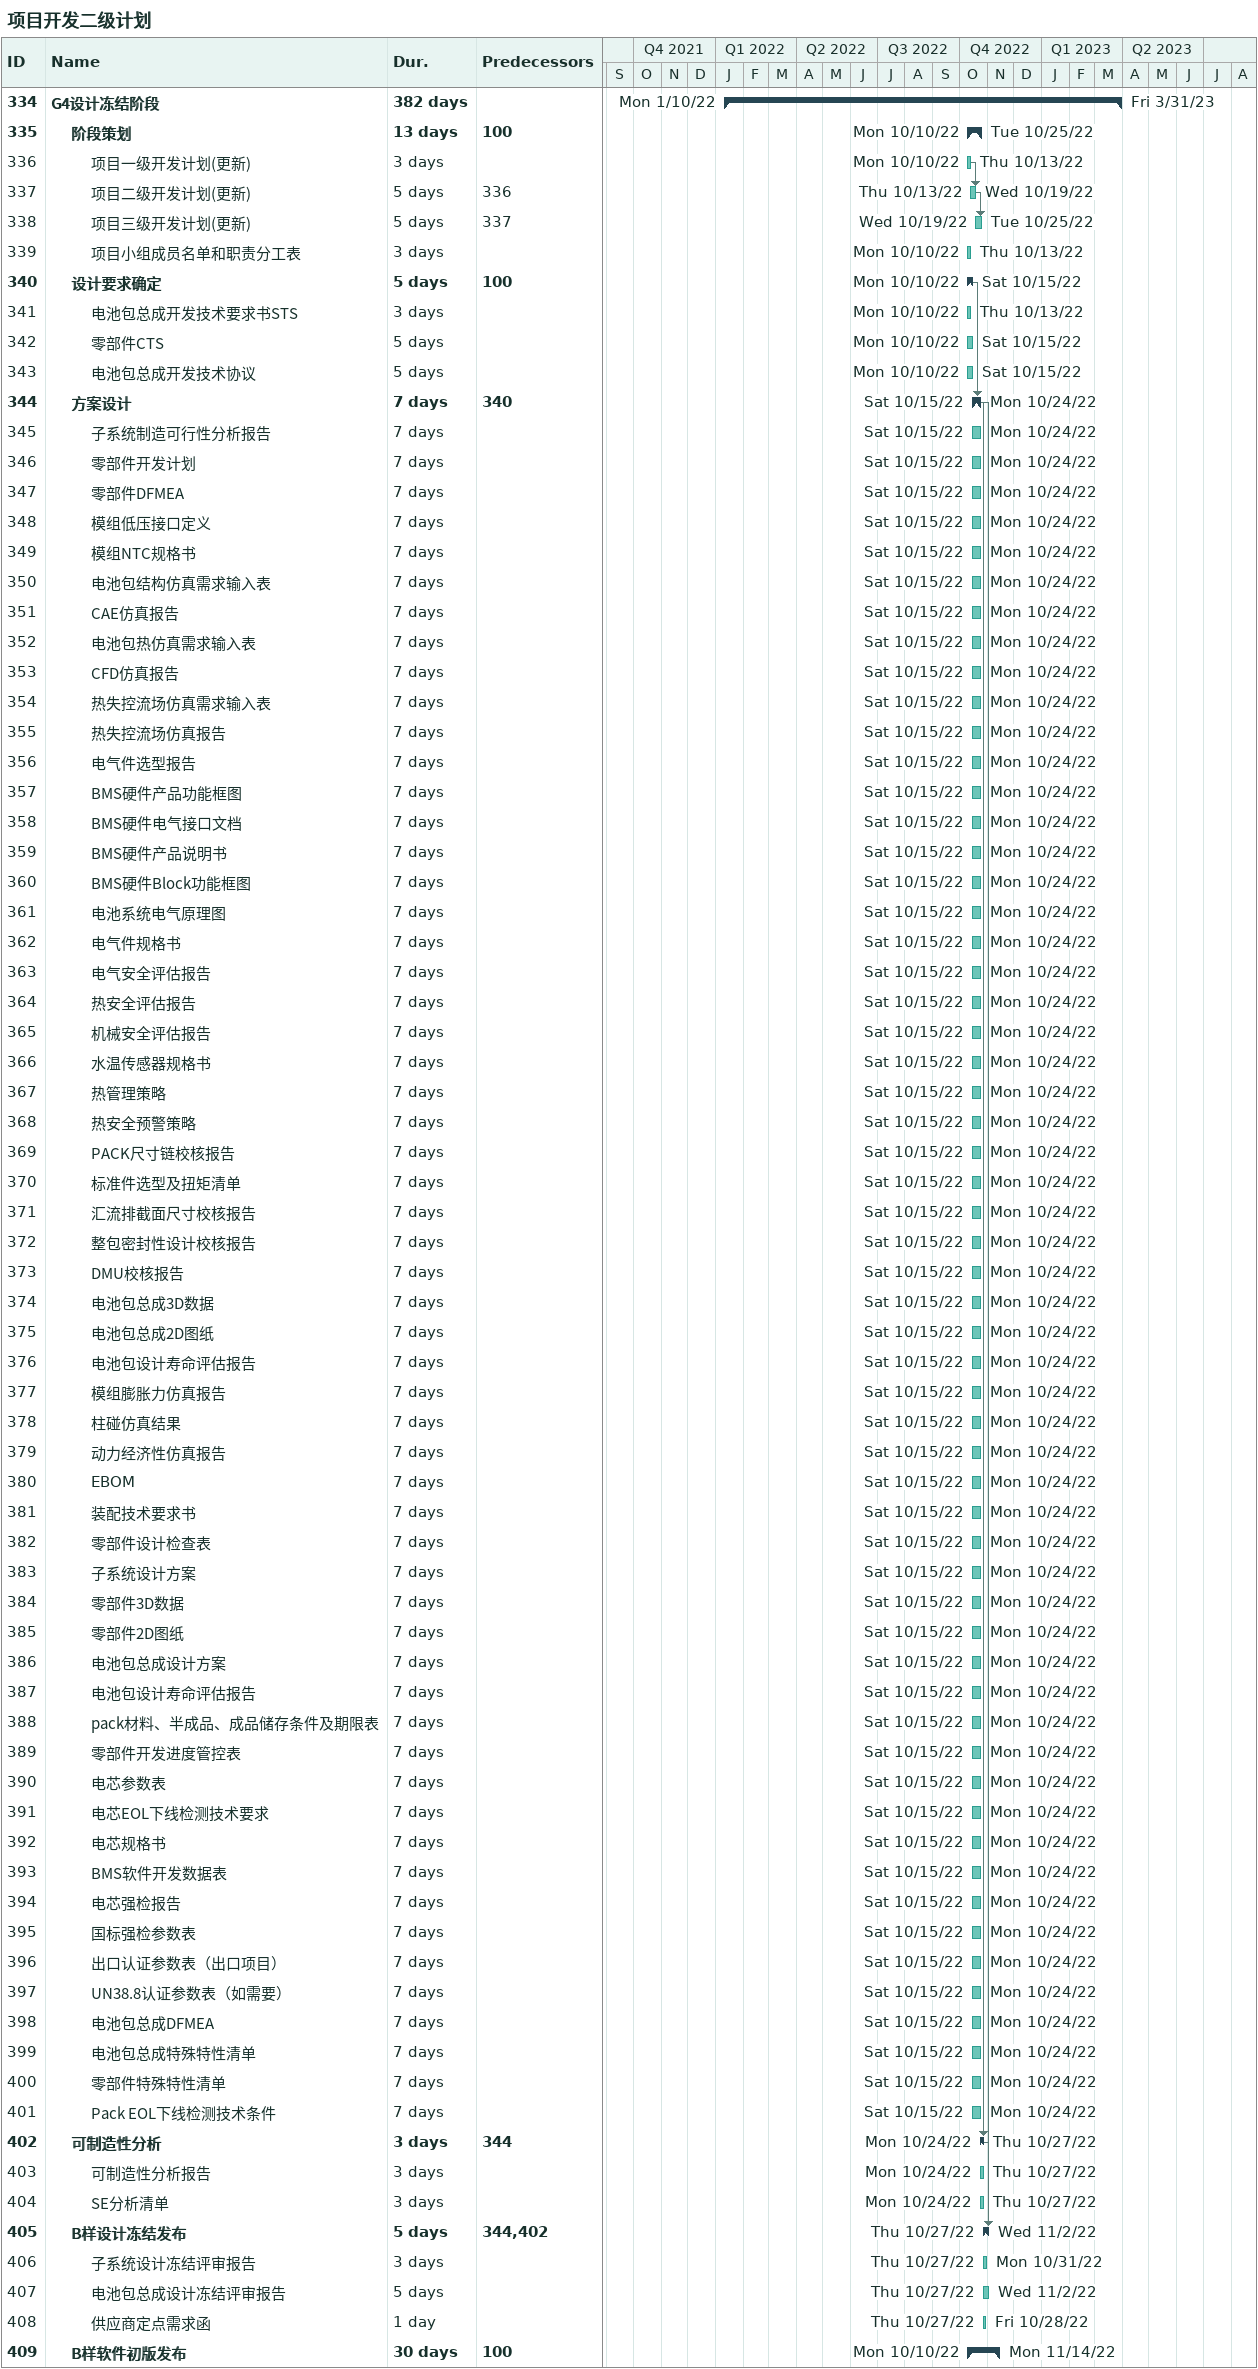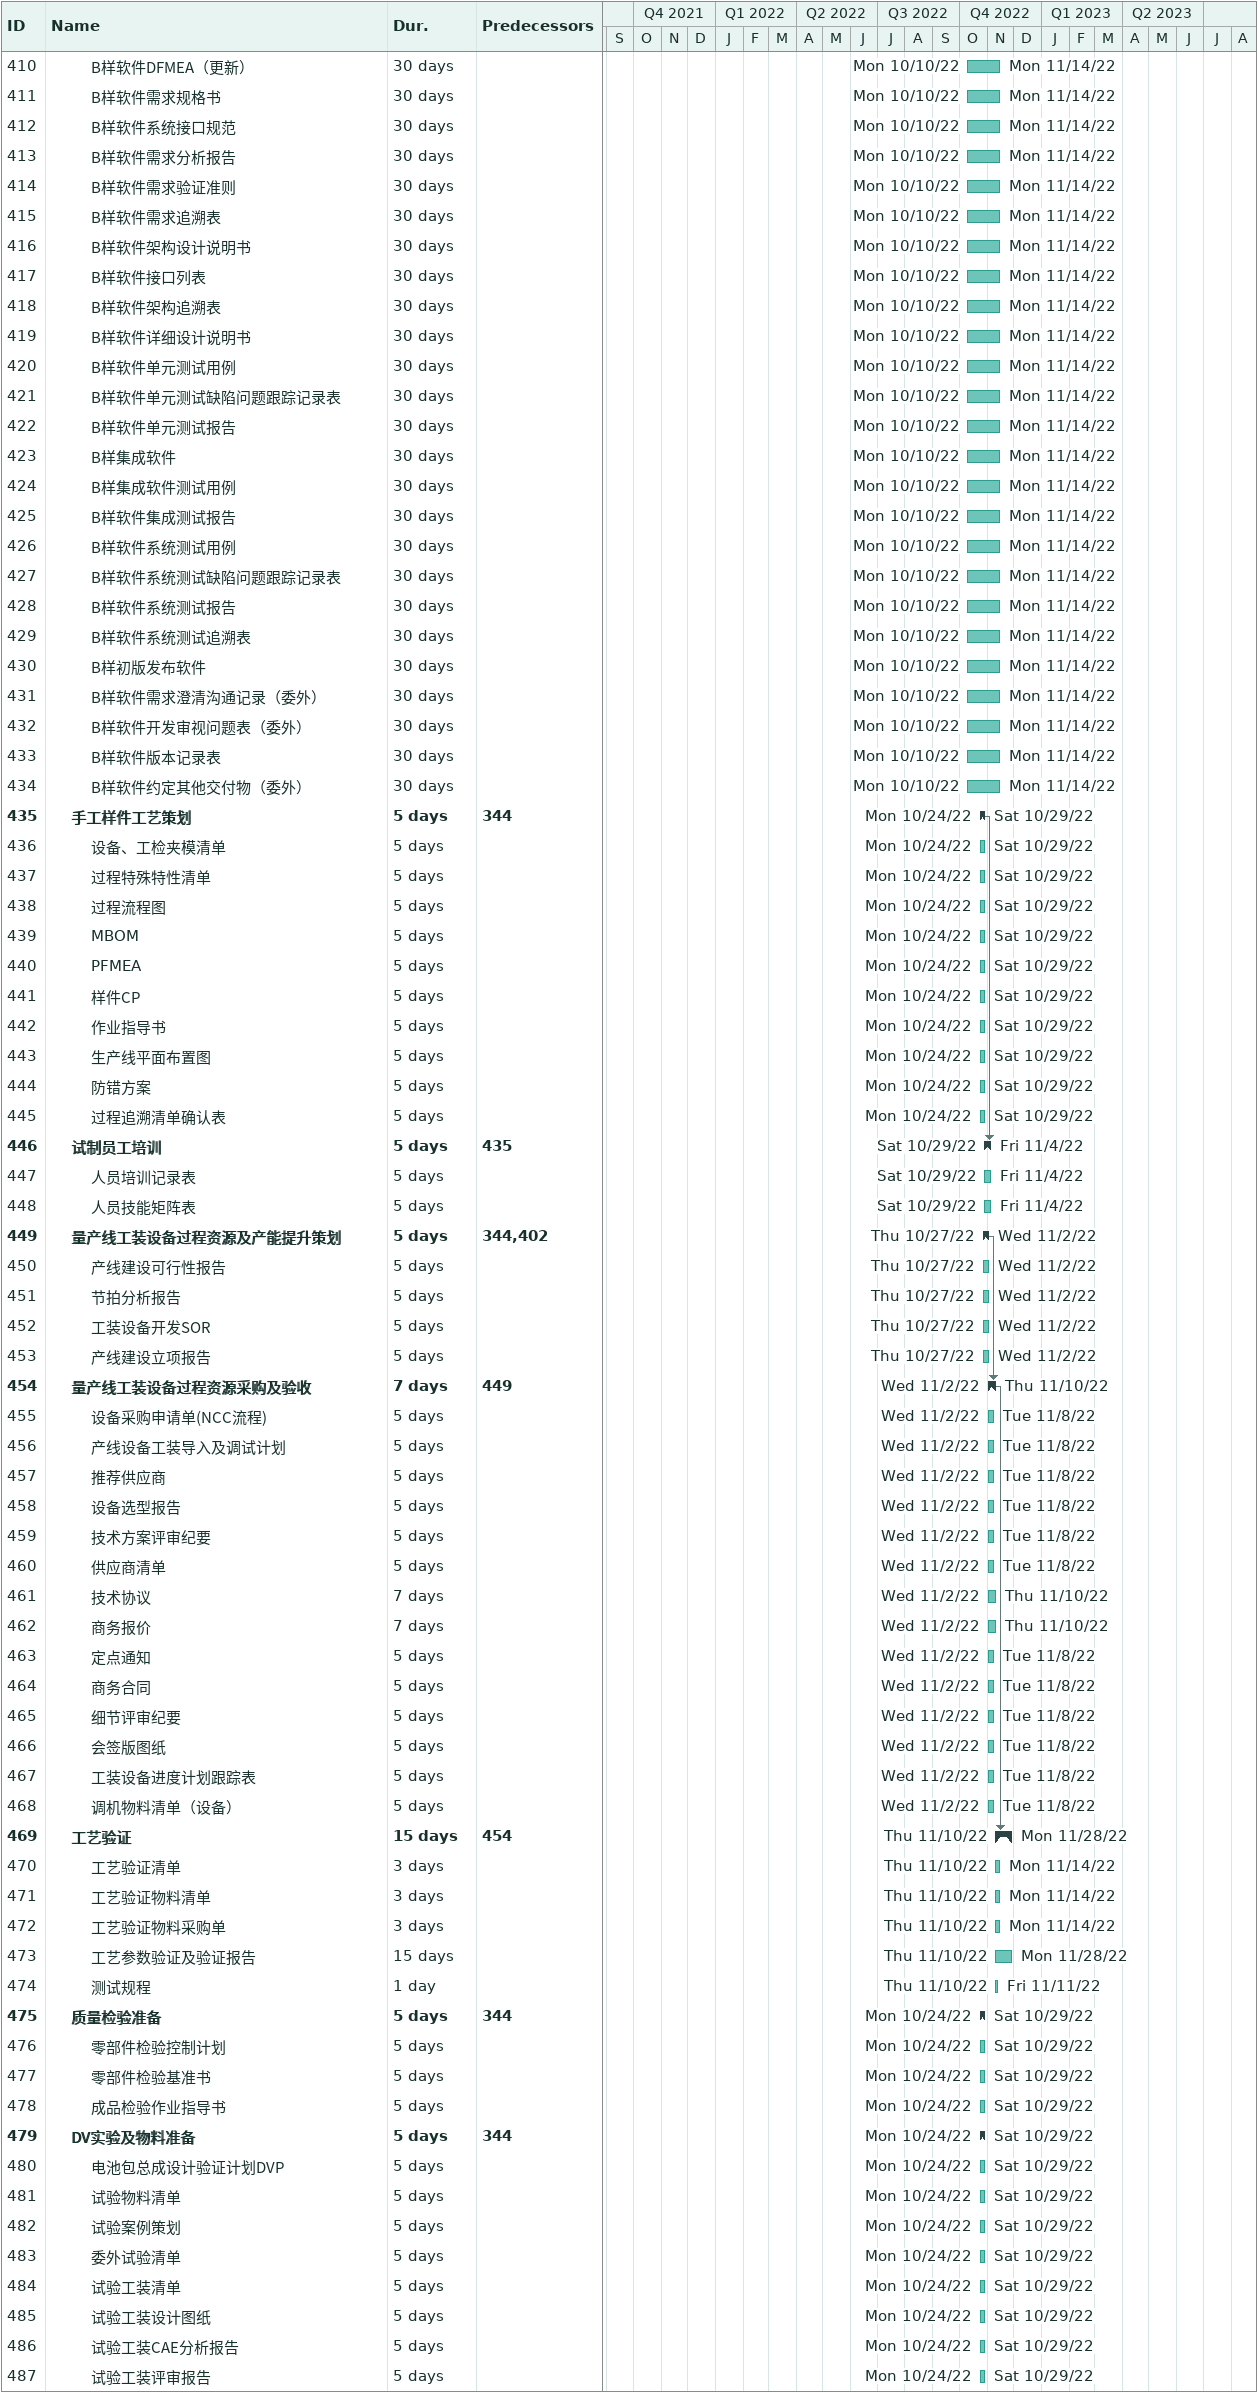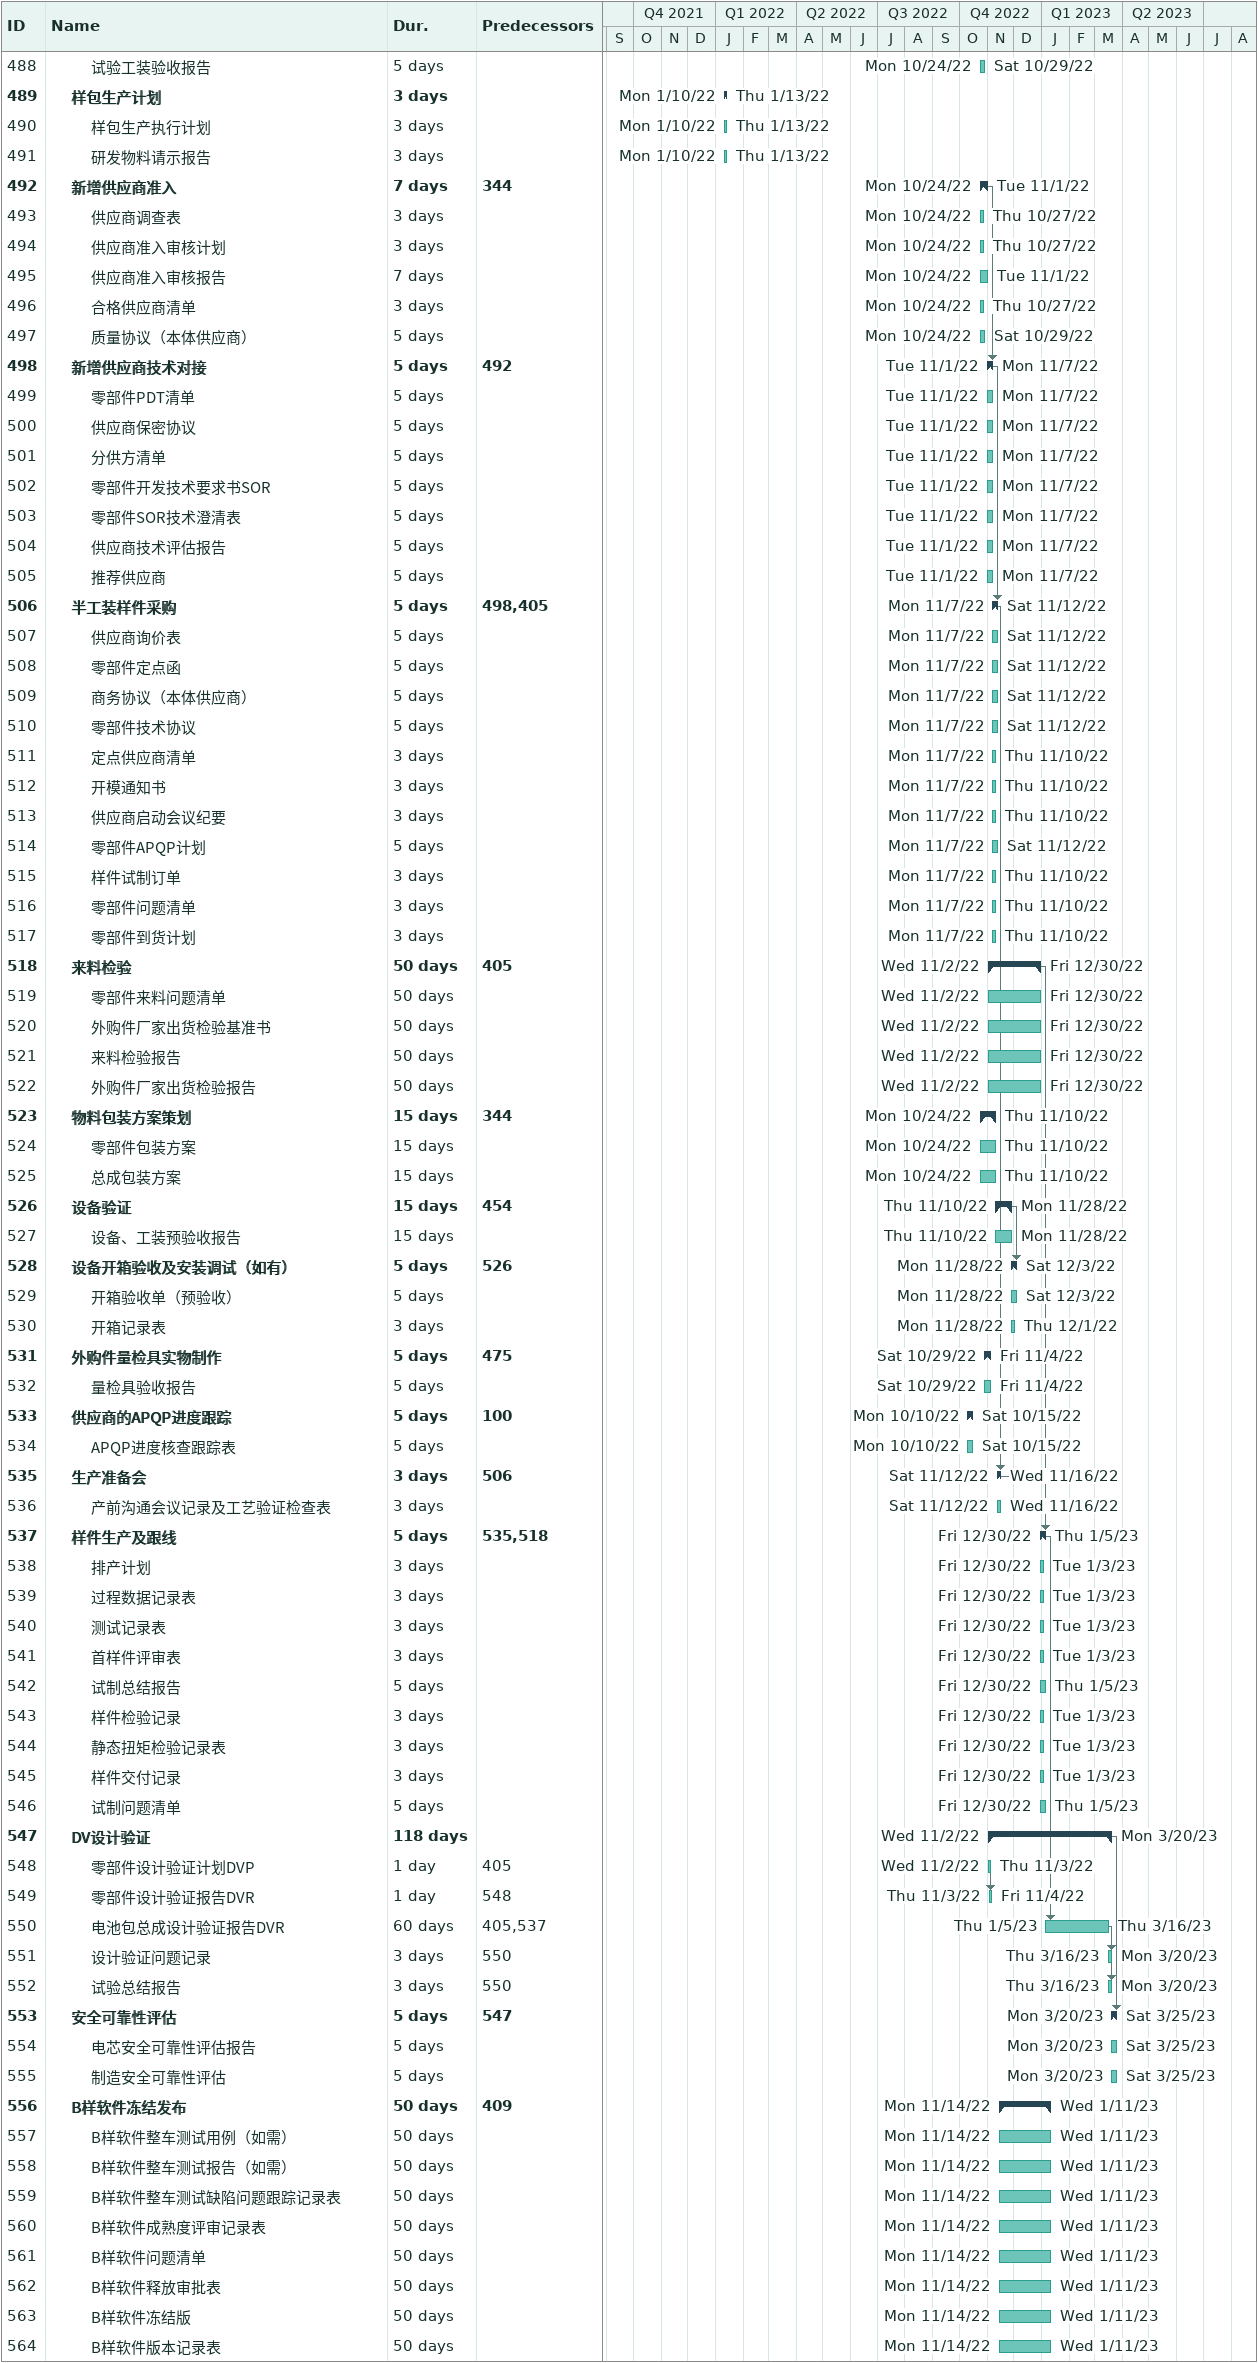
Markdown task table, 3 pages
项目开发二级计划

| ID | Level | Task | Duration | Start | Finish | Predecessors |
|---|---|---|---|---|---|---|
| 334 | 1 | **G4设计冻结阶段** | 382d | 2022-01-10 | 2023-03-31 |  |
| 335 | 2 | **阶段策划** | 13d | 2022-10-10 | 2022-10-25 | 100 |
| 336 | 3 | 项目一级开发计划(更新) | 3d | 2022-10-10 | 2022-10-13 |  |
| 337 | 3 | 项目二级开发计划(更新) | 5d | 2022-10-13 | 2022-10-19 | 336 |
| 338 | 3 | 项目三级开发计划(更新) | 5d | 2022-10-19 | 2022-10-25 | 337 |
| 339 | 3 | 项目小组成员名单和职责分工表 | 3d | 2022-10-10 | 2022-10-13 |  |
| 340 | 2 | **设计要求确定** | 5d | 2022-10-10 | 2022-10-15 | 100 |
| 341 | 3 | 电池包总成开发技术要求书STS | 3d | 2022-10-10 | 2022-10-13 |  |
| 342 | 3 | 零部件CTS | 5d | 2022-10-10 | 2022-10-15 |  |
| 343 | 3 | 电池包总成开发技术协议 | 5d | 2022-10-10 | 2022-10-15 |  |
| 344 | 2 | **方案设计** | 7d | 2022-10-15 | 2022-10-24 | 340 |
| 345 | 3 | 子系统制造可行性分析报告 | 7d | 2022-10-15 | 2022-10-24 |  |
| 346 | 3 | 零部件开发计划 | 7d | 2022-10-15 | 2022-10-24 |  |
| 347 | 3 | 零部件DFMEA | 7d | 2022-10-15 | 2022-10-24 |  |
| 348 | 3 | 模组低压接口定义 | 7d | 2022-10-15 | 2022-10-24 |  |
| 349 | 3 | 模组NTC规格书 | 7d | 2022-10-15 | 2022-10-24 |  |
| 350 | 3 | 电池包结构仿真需求输入表 | 7d | 2022-10-15 | 2022-10-24 |  |
| 351 | 3 | CAE仿真报告 | 7d | 2022-10-15 | 2022-10-24 |  |
| 352 | 3 | 电池包热仿真需求输入表 | 7d | 2022-10-15 | 2022-10-24 |  |
| 353 | 3 | CFD仿真报告 | 7d | 2022-10-15 | 2022-10-24 |  |
| 354 | 3 | 热失控流场仿真需求输入表 | 7d | 2022-10-15 | 2022-10-24 |  |
| 355 | 3 | 热失控流场仿真报告 | 7d | 2022-10-15 | 2022-10-24 |  |
| 356 | 3 | 电气件选型报告 | 7d | 2022-10-15 | 2022-10-24 |  |
| 357 | 3 | BMS硬件产品功能框图 | 7d | 2022-10-15 | 2022-10-24 |  |
| 358 | 3 | BMS硬件电气接口文档 | 7d | 2022-10-15 | 2022-10-24 |  |
| 359 | 3 | BMS硬件产品说明书 | 7d | 2022-10-15 | 2022-10-24 |  |
| 360 | 3 | BMS硬件Block功能框图 | 7d | 2022-10-15 | 2022-10-24 |  |
| 361 | 3 | 电池系统电气原理图 | 7d | 2022-10-15 | 2022-10-24 |  |
| 362 | 3 | 电气件规格书 | 7d | 2022-10-15 | 2022-10-24 |  |
| 363 | 3 | 电气安全评估报告 | 7d | 2022-10-15 | 2022-10-24 |  |
| 364 | 3 | 热安全评估报告 | 7d | 2022-10-15 | 2022-10-24 |  |
| 365 | 3 | 机械安全评估报告 | 7d | 2022-10-15 | 2022-10-24 |  |
| 366 | 3 | 水温传感器规格书 | 7d | 2022-10-15 | 2022-10-24 |  |
| 367 | 3 | 热管理策略 | 7d | 2022-10-15 | 2022-10-24 |  |
| 368 | 3 | 热安全预警策略 | 7d | 2022-10-15 | 2022-10-24 |  |
| 369 | 3 | PACK尺寸链校核报告 | 7d | 2022-10-15 | 2022-10-24 |  |
| 370 | 3 | 标准件选型及扭矩清单 | 7d | 2022-10-15 | 2022-10-24 |  |
| 371 | 3 | 汇流排截面尺寸校核报告 | 7d | 2022-10-15 | 2022-10-24 |  |
| 372 | 3 | 整包密封性设计校核报告 | 7d | 2022-10-15 | 2022-10-24 |  |
| 373 | 3 | DMU校核报告 | 7d | 2022-10-15 | 2022-10-24 |  |
| 374 | 3 | 电池包总成3D数据 | 7d | 2022-10-15 | 2022-10-24 |  |
| 375 | 3 | 电池包总成2D图纸 | 7d | 2022-10-15 | 2022-10-24 |  |
| 376 | 3 | 电池包设计寿命评估报告 | 7d | 2022-10-15 | 2022-10-24 |  |
| 377 | 3 | 模组膨胀力仿真报告 | 7d | 2022-10-15 | 2022-10-24 |  |
| 378 | 3 | 柱碰仿真结果 | 7d | 2022-10-15 | 2022-10-24 |  |
| 379 | 3 | 动力经济性仿真报告 | 7d | 2022-10-15 | 2022-10-24 |  |
| 380 | 3 | EBOM | 7d | 2022-10-15 | 2022-10-24 |  |
| 381 | 3 | 装配技术要求书 | 7d | 2022-10-15 | 2022-10-24 |  |
| 382 | 3 | 零部件设计检查表 | 7d | 2022-10-15 | 2022-10-24 |  |
| 383 | 3 | 子系统设计方案 | 7d | 2022-10-15 | 2022-10-24 |  |
| 384 | 3 | 零部件3D数据 | 7d | 2022-10-15 | 2022-10-24 |  |
| 385 | 3 | 零部件2D图纸 | 7d | 2022-10-15 | 2022-10-24 |  |
| 386 | 3 | 电池包总成设计方案 | 7d | 2022-10-15 | 2022-10-24 |  |
| 387 | 3 | 电池包设计寿命评估报告 | 7d | 2022-10-15 | 2022-10-24 |  |
| 388 | 3 | pack材料、半成品、成品储存条件及期限表 | 7d | 2022-10-15 | 2022-10-24 |  |
| 389 | 3 | 零部件开发进度管控表 | 7d | 2022-10-15 | 2022-10-24 |  |
| 390 | 3 | 电芯参数表 | 7d | 2022-10-15 | 2022-10-24 |  |
| 391 | 3 | 电芯EOL下线检测技术要求 | 7d | 2022-10-15 | 2022-10-24 |  |
| 392 | 3 | 电芯规格书 | 7d | 2022-10-15 | 2022-10-24 |  |
| 393 | 3 | BMS软件开发数据表 | 7d | 2022-10-15 | 2022-10-24 |  |
| 394 | 3 | 电芯强检报告 | 7d | 2022-10-15 | 2022-10-24 |  |
| 395 | 3 | 国标强检参数表 | 7d | 2022-10-15 | 2022-10-24 |  |
| 396 | 3 | 出口认证参数表（出口项目） | 7d | 2022-10-15 | 2022-10-24 |  |
| 397 | 3 | UN38.8认证参数表（如需要） | 7d | 2022-10-15 | 2022-10-24 |  |
| 398 | 3 | 电池包总成DFMEA | 7d | 2022-10-15 | 2022-10-24 |  |
| 399 | 3 | 电池包总成特殊特性清单 | 7d | 2022-10-15 | 2022-10-24 |  |
| 400 | 3 | 零部件特殊特性清单 | 7d | 2022-10-15 | 2022-10-24 |  |
| 401 | 3 | Pack EOL下线检测技术条件 | 7d | 2022-10-15 | 2022-10-24 |  |
| 402 | 2 | **可制造性分析** | 3d | 2022-10-24 | 2022-10-27 | 344 |
| 403 | 3 | 可制造性分析报告 | 3d | 2022-10-24 | 2022-10-27 |  |
| 404 | 3 | SE分析清单 | 3d | 2022-10-24 | 2022-10-27 |  |
| 405 | 2 | **B样设计冻结发布** | 5d | 2022-10-27 | 2022-11-02 | 344, 402 |
| 406 | 3 | 子系统设计冻结评审报告 | 3d | 2022-10-27 | 2022-10-31 |  |
| 407 | 3 | 电池包总成设计冻结评审报告 | 5d | 2022-10-27 | 2022-11-02 |  |
| 408 | 3 | 供应商定点需求函 | 1d | 2022-10-27 | 2022-10-28 |  |
| 409 | 2 | **B样软件初版发布** | 30d | 2022-10-10 | 2022-11-14 | 100 |
| 410 | 3 | B样软件DFMEA（更新） | 30d | 2022-10-10 | 2022-11-14 |  |
| 411 | 3 | B样软件需求规格书 | 30d | 2022-10-10 | 2022-11-14 |  |
| 412 | 3 | B样软件系统接口规范 | 30d | 2022-10-10 | 2022-11-14 |  |
| 413 | 3 | B样软件需求分析报告 | 30d | 2022-10-10 | 2022-11-14 |  |
| 414 | 3 | B样软件需求验证准则 | 30d | 2022-10-10 | 2022-11-14 |  |
| 415 | 3 | B样软件需求追溯表 | 30d | 2022-10-10 | 2022-11-14 |  |
| 416 | 3 | B样软件架构设计说明书 | 30d | 2022-10-10 | 2022-11-14 |  |
| 417 | 3 | B样软件接口列表 | 30d | 2022-10-10 | 2022-11-14 |  |
| 418 | 3 | B样软件架构追溯表 | 30d | 2022-10-10 | 2022-11-14 |  |
| 419 | 3 | B样软件详细设计说明书 | 30d | 2022-10-10 | 2022-11-14 |  |
| 420 | 3 | B样软件单元测试用例 | 30d | 2022-10-10 | 2022-11-14 |  |
| 421 | 3 | B样软件单元测试缺陷问题跟踪记录表 | 30d | 2022-10-10 | 2022-11-14 |  |
| 422 | 3 | B样软件单元测试报告 | 30d | 2022-10-10 | 2022-11-14 |  |
| 423 | 3 | B样集成软件 | 30d | 2022-10-10 | 2022-11-14 |  |
| 424 | 3 | B样集成软件测试用例 | 30d | 2022-10-10 | 2022-11-14 |  |
| 425 | 3 | B样软件集成测试报告 | 30d | 2022-10-10 | 2022-11-14 |  |
| 426 | 3 | B样软件系统测试用例 | 30d | 2022-10-10 | 2022-11-14 |  |
| 427 | 3 | B样软件系统测试缺陷问题跟踪记录表 | 30d | 2022-10-10 | 2022-11-14 |  |
| 428 | 3 | B样软件系统测试报告 | 30d | 2022-10-10 | 2022-11-14 |  |
| 429 | 3 | B样软件系统测试追溯表 | 30d | 2022-10-10 | 2022-11-14 |  |
| 430 | 3 | B样初版发布软件 | 30d | 2022-10-10 | 2022-11-14 |  |
| 431 | 3 | B样软件需求澄清沟通记录（委外） | 30d | 2022-10-10 | 2022-11-14 |  |
| 432 | 3 | B样软件开发审视问题表（委外） | 30d | 2022-10-10 | 2022-11-14 |  |
| 433 | 3 | B样软件版本记录表 | 30d | 2022-10-10 | 2022-11-14 |  |
| 434 | 3 | B样软件约定其他交付物（委外） | 30d | 2022-10-10 | 2022-11-14 |  |
| 435 | 2 | **手工样件工艺策划** | 5d | 2022-10-24 | 2022-10-29 | 344 |
| 436 | 3 | 设备、工检夹模清单 | 5d | 2022-10-24 | 2022-10-29 |  |
| 437 | 3 | 过程特殊特性清单 | 5d | 2022-10-24 | 2022-10-29 |  |
| 438 | 3 | 过程流程图 | 5d | 2022-10-24 | 2022-10-29 |  |
| 439 | 3 | MBOM | 5d | 2022-10-24 | 2022-10-29 |  |
| 440 | 3 | PFMEA | 5d | 2022-10-24 | 2022-10-29 |  |
| 441 | 3 | 样件CP | 5d | 2022-10-24 | 2022-10-29 |  |
| 442 | 3 | 作业指导书 | 5d | 2022-10-24 | 2022-10-29 |  |
| 443 | 3 | 生产线平面布置图 | 5d | 2022-10-24 | 2022-10-29 |  |
| 444 | 3 | 防错方案 | 5d | 2022-10-24 | 2022-10-29 |  |
| 445 | 3 | 过程追溯清单确认表 | 5d | 2022-10-24 | 2022-10-29 |  |
| 446 | 2 | **试制员工培训** | 5d | 2022-10-29 | 2022-11-04 | 435 |
| 447 | 3 | 人员培训记录表 | 5d | 2022-10-29 | 2022-11-04 |  |
| 448 | 3 | 人员技能矩阵表 | 5d | 2022-10-29 | 2022-11-04 |  |
| 449 | 2 | **量产线工装设备过程资源及产能提升策划** | 5d | 2022-10-27 | 2022-11-02 | 344, 402 |
| 450 | 3 | 产线建设可行性报告 | 5d | 2022-10-27 | 2022-11-02 |  |
| 451 | 3 | 节拍分析报告 | 5d | 2022-10-27 | 2022-11-02 |  |
| 452 | 3 | 工装设备开发SOR | 5d | 2022-10-27 | 2022-11-02 |  |
| 453 | 3 | 产线建设立项报告 | 5d | 2022-10-27 | 2022-11-02 |  |
| 454 | 2 | **量产线工装设备过程资源采购及验收** | 7d | 2022-11-02 | 2022-11-10 | 449 |
| 455 | 3 | 设备采购申请单(NCC流程) | 5d | 2022-11-02 | 2022-11-08 |  |
| 456 | 3 | 产线设备工装导入及调试计划 | 5d | 2022-11-02 | 2022-11-08 |  |
| 457 | 3 | 推荐供应商 | 5d | 2022-11-02 | 2022-11-08 |  |
| 458 | 3 | 设备选型报告 | 5d | 2022-11-02 | 2022-11-08 |  |
| 459 | 3 | 技术方案评审纪要 | 5d | 2022-11-02 | 2022-11-08 |  |
| 460 | 3 | 供应商清单 | 5d | 2022-11-02 | 2022-11-08 |  |
| 461 | 3 | 技术协议 | 7d | 2022-11-02 | 2022-11-10 |  |
| 462 | 3 | 商务报价 | 7d | 2022-11-02 | 2022-11-10 |  |
| 463 | 3 | 定点通知 | 5d | 2022-11-02 | 2022-11-08 |  |
| 464 | 3 | 商务合同 | 5d | 2022-11-02 | 2022-11-08 |  |
| 465 | 3 | 细节评审纪要 | 5d | 2022-11-02 | 2022-11-08 |  |
| 466 | 3 | 会签版图纸 | 5d | 2022-11-02 | 2022-11-08 |  |
| 467 | 3 | 工装设备进度计划跟踪表 | 5d | 2022-11-02 | 2022-11-08 |  |
| 468 | 3 | 调机物料清单（设备） | 5d | 2022-11-02 | 2022-11-08 |  |
| 469 | 2 | **工艺验证** | 15d | 2022-11-10 | 2022-11-28 | 454 |
| 470 | 3 | 工艺验证清单 | 3d | 2022-11-10 | 2022-11-14 |  |
| 471 | 3 | 工艺验证物料清单 | 3d | 2022-11-10 | 2022-11-14 |  |
| 472 | 3 | 工艺验证物料采购单 | 3d | 2022-11-10 | 2022-11-14 |  |
| 473 | 3 | 工艺参数验证及验证报告 | 15d | 2022-11-10 | 2022-11-28 |  |
| 474 | 3 | 测试规程 | 1d | 2022-11-10 | 2022-11-11 |  |
| 475 | 2 | **质量检验准备** | 5d | 2022-10-24 | 2022-10-29 | 344 |
| 476 | 3 | 零部件检验控制计划 | 5d | 2022-10-24 | 2022-10-29 |  |
| 477 | 3 | 零部件检验基准书 | 5d | 2022-10-24 | 2022-10-29 |  |
| 478 | 3 | 成品检验作业指导书 | 5d | 2022-10-24 | 2022-10-29 |  |
| 479 | 2 | **DV实验及物料准备** | 5d | 2022-10-24 | 2022-10-29 | 344 |
| 480 | 3 | 电池包总成设计验证计划DVP | 5d | 2022-10-24 | 2022-10-29 |  |
| 481 | 3 | 试验物料清单 | 5d | 2022-10-24 | 2022-10-29 |  |
| 482 | 3 | 试验案例策划 | 5d | 2022-10-24 | 2022-10-29 |  |
| 483 | 3 | 委外试验清单 | 5d | 2022-10-24 | 2022-10-29 |  |
| 484 | 3 | 试验工装清单 | 5d | 2022-10-24 | 2022-10-29 |  |
| 485 | 3 | 试验工装设计图纸 | 5d | 2022-10-24 | 2022-10-29 |  |
| 486 | 3 | 试验工装CAE分析报告 | 5d | 2022-10-24 | 2022-10-29 |  |
| 487 | 3 | 试验工装评审报告 | 5d | 2022-10-24 | 2022-10-29 |  |
| 488 | 3 | 试验工装验收报告 | 5d | 2022-10-24 | 2022-10-29 |  |
| 489 | 2 | **样包生产计划** | 3d | 2022-01-10 | 2022-01-13 |  |
| 490 | 3 | 样包生产执行计划 | 3d | 2022-01-10 | 2022-01-13 |  |
| 491 | 3 | 研发物料请示报告 | 3d | 2022-01-10 | 2022-01-13 |  |
| 492 | 2 | **新增供应商准入** | 7d | 2022-10-24 | 2022-11-01 | 344 |
| 493 | 3 | 供应商调查表 | 3d | 2022-10-24 | 2022-10-27 |  |
| 494 | 3 | 供应商准入审核计划 | 3d | 2022-10-24 | 2022-10-27 |  |
| 495 | 3 | 供应商准入审核报告 | 7d | 2022-10-24 | 2022-11-01 |  |
| 496 | 3 | 合格供应商清单 | 3d | 2022-10-24 | 2022-10-27 |  |
| 497 | 3 | 质量协议（本体供应商） | 5d | 2022-10-24 | 2022-10-29 |  |
| 498 | 2 | **新增供应商技术对接** | 5d | 2022-11-01 | 2022-11-07 | 492 |
| 499 | 3 | 零部件PDT清单 | 5d | 2022-11-01 | 2022-11-07 |  |
| 500 | 3 | 供应商保密协议 | 5d | 2022-11-01 | 2022-11-07 |  |
| 501 | 3 | 分供方清单 | 5d | 2022-11-01 | 2022-11-07 |  |
| 502 | 3 | 零部件开发技术要求书SOR | 5d | 2022-11-01 | 2022-11-07 |  |
| 503 | 3 | 零部件SOR技术澄清表 | 5d | 2022-11-01 | 2022-11-07 |  |
| 504 | 3 | 供应商技术评估报告 | 5d | 2022-11-01 | 2022-11-07 |  |
| 505 | 3 | 推荐供应商 | 5d | 2022-11-01 | 2022-11-07 |  |
| 506 | 2 | **半工装样件采购** | 5d | 2022-11-07 | 2022-11-12 | 498, 405 |
| 507 | 3 | 供应商询价表 | 5d | 2022-11-07 | 2022-11-12 |  |
| 508 | 3 | 零部件定点函 | 5d | 2022-11-07 | 2022-11-12 |  |
| 509 | 3 | 商务协议（本体供应商） | 5d | 2022-11-07 | 2022-11-12 |  |
| 510 | 3 | 零部件技术协议 | 5d | 2022-11-07 | 2022-11-12 |  |
| 511 | 3 | 定点供应商清单 | 3d | 2022-11-07 | 2022-11-10 |  |
| 512 | 3 | 开模通知书 | 3d | 2022-11-07 | 2022-11-10 |  |
| 513 | 3 | 供应商启动会议纪要 | 3d | 2022-11-07 | 2022-11-10 |  |
| 514 | 3 | 零部件APQP计划 | 5d | 2022-11-07 | 2022-11-12 |  |
| 515 | 3 | 样件试制订单 | 3d | 2022-11-07 | 2022-11-10 |  |
| 516 | 3 | 零部件问题清单 | 3d | 2022-11-07 | 2022-11-10 |  |
| 517 | 3 | 零部件到货计划 | 3d | 2022-11-07 | 2022-11-10 |  |
| 518 | 2 | **来料检验** | 50d | 2022-11-02 | 2022-12-30 | 405 |
| 519 | 3 | 零部件来料问题清单 | 50d | 2022-11-02 | 2022-12-30 |  |
| 520 | 3 | 外购件厂家出货检验基准书 | 50d | 2022-11-02 | 2022-12-30 |  |
| 521 | 3 | 来料检验报告 | 50d | 2022-11-02 | 2022-12-30 |  |
| 522 | 3 | 外购件厂家出货检验报告 | 50d | 2022-11-02 | 2022-12-30 |  |
| 523 | 2 | **物料包装方案策划** | 15d | 2022-10-24 | 2022-11-10 | 344 |
| 524 | 3 | 零部件包装方案 | 15d | 2022-10-24 | 2022-11-10 |  |
| 525 | 3 | 总成包装方案 | 15d | 2022-10-24 | 2022-11-10 |  |
| 526 | 2 | **设备验证** | 15d | 2022-11-10 | 2022-11-28 | 454 |
| 527 | 3 | 设备、工装预验收报告 | 15d | 2022-11-10 | 2022-11-28 |  |
| 528 | 2 | **设备开箱验收及安装调试（如有）** | 5d | 2022-11-28 | 2022-12-03 | 526 |
| 529 | 3 | 开箱验收单（预验收） | 5d | 2022-11-28 | 2022-12-03 |  |
| 530 | 3 | 开箱记录表 | 3d | 2022-11-28 | 2022-12-01 |  |
| 531 | 2 | **外购件量检具实物制作** | 5d | 2022-10-29 | 2022-11-04 | 475 |
| 532 | 3 | 量检具验收报告 | 5d | 2022-10-29 | 2022-11-04 |  |
| 533 | 2 | **供应商的APQP进度跟踪** | 5d | 2022-10-10 | 2022-10-15 | 100 |
| 534 | 3 | APQP进度核查跟踪表 | 5d | 2022-10-10 | 2022-10-15 |  |
| 535 | 2 | **生产准备会** | 3d | 2022-11-12 | 2022-11-16 | 506 |
| 536 | 3 | 产前沟通会议记录及工艺验证检查表 | 3d | 2022-11-12 | 2022-11-16 |  |
| 537 | 2 | **样件生产及跟线** | 5d | 2022-12-30 | 2023-01-05 | 535, 518 |
| 538 | 3 | 排产计划 | 3d | 2022-12-30 | 2023-01-03 |  |
| 539 | 3 | 过程数据记录表 | 3d | 2022-12-30 | 2023-01-03 |  |
| 540 | 3 | 测试记录表 | 3d | 2022-12-30 | 2023-01-03 |  |
| 541 | 3 | 首样件评审表 | 3d | 2022-12-30 | 2023-01-03 |  |
| 542 | 3 | 试制总结报告 | 5d | 2022-12-30 | 2023-01-05 |  |
| 543 | 3 | 样件检验记录 | 3d | 2022-12-30 | 2023-01-03 |  |
| 544 | 3 | 静态扭矩检验记录表 | 3d | 2022-12-30 | 2023-01-03 |  |
| 545 | 3 | 样件交付记录 | 3d | 2022-12-30 | 2023-01-03 |  |
| 546 | 3 | 试制问题清单 | 5d | 2022-12-30 | 2023-01-05 |  |
| 547 | 2 | **DV设计验证** | 118d | 2022-11-02 | 2023-03-20 |  |
| 548 | 3 | 零部件设计验证计划DVP | 1d | 2022-11-02 | 2022-11-03 | 405 |
| 549 | 3 | 零部件设计验证报告DVR | 1d | 2022-11-03 | 2022-11-04 | 548 |
| 550 | 3 | 电池包总成设计验证报告DVR | 60d | 2023-01-05 | 2023-03-16 | 405, 537 |
| 551 | 3 | 设计验证问题记录 | 3d | 2023-03-16 | 2023-03-20 | 550 |
| 552 | 3 | 试验总结报告 | 3d | 2023-03-16 | 2023-03-20 | 550 |
| 553 | 2 | **安全可靠性评估** | 5d | 2023-03-20 | 2023-03-25 | 547 |
| 554 | 3 | 电芯安全可靠性评估报告 | 5d | 2023-03-20 | 2023-03-25 |  |
| 555 | 3 | 制造安全可靠性评估 | 5d | 2023-03-20 | 2023-03-25 |  |
| 556 | 2 | **B样软件冻结发布** | 50d | 2022-11-14 | 2023-01-11 | 409 |
| 557 | 3 | B样软件整车测试用例（如需） | 50d | 2022-11-14 | 2023-01-11 |  |
| 558 | 3 | B样软件整车测试报告（如需） | 50d | 2022-11-14 | 2023-01-11 |  |
| 559 | 3 | B样软件整车测试缺陷问题跟踪记录表 | 50d | 2022-11-14 | 2023-01-11 |  |
| 560 | 3 | B样软件成熟度评审记录表 | 50d | 2022-11-14 | 2023-01-11 |  |
| 561 | 3 | B样软件问题清单 | 50d | 2022-11-14 | 2023-01-11 |  |
| 562 | 3 | B样软件释放审批表 | 50d | 2022-11-14 | 2023-01-11 |  |
| 563 | 3 | B样软件冻结版 | 50d | 2022-11-14 | 2023-01-11 |  |
| 564 | 3 | B样软件版本记录表 | 50d | 2022-11-14 | 2023-01-11 |  |
